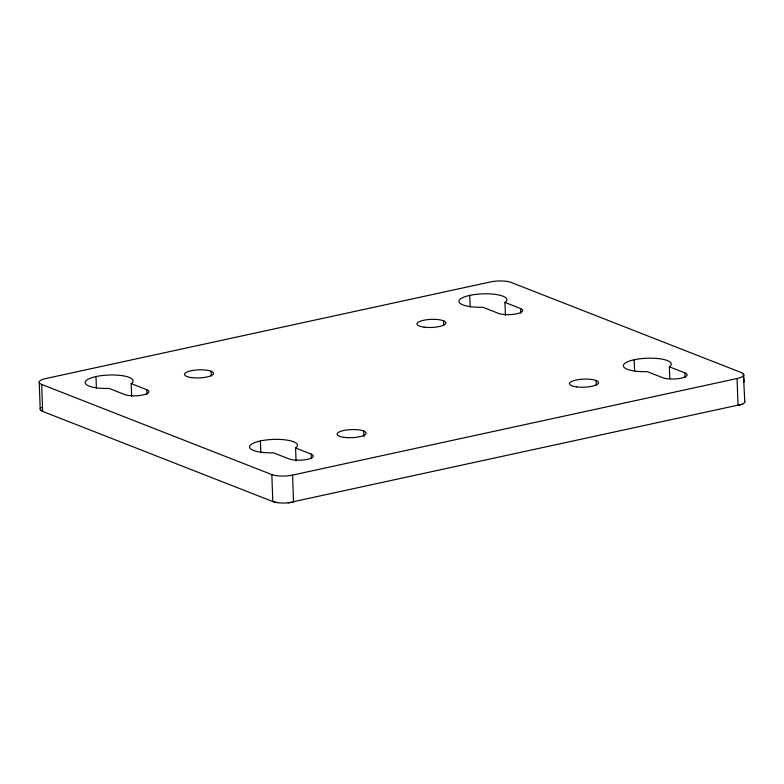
<?xml version="1.0" encoding="UTF-8"?>
<svg xmlns="http://www.w3.org/2000/svg" width="784" height="784" viewBox="0 0 784 784"><rect width="100%" height="100%" fill="white"/><g stroke="black" fill="none" stroke-linecap="round" stroke-linejoin="round"><path stroke-width="1.18" d="M40.2 408.993L39.21 382.024M743.8 375.007L743.751 382.416L743.281 373.723M742.213 404.221L288.14 502.848M41.66 384.434L271.823 474.585A14.984 4.185 -2.1 0 0 292.569 475.084L737.058 378.535A14.984 4.185 -2.1 0 0 741.36 372.596L511.188 282.446A14.984 4.185 -2.1 0 0 490.441 281.946L45.952 378.496A14.984 4.185 -2.1 0 0 41.66 384.434L42.64 411.404L272.812 501.554L276.909 502.573M520.547 308.524A13.259 3.704 -2.1 0 1 516.744 313.776A13.259 3.704 -2.1 0 1 498.389 313.335L482.787 307.23A23.981 6.693 -2.1 0 1 459.179 300.409A23.981 6.693 -2.1 0 1 489.324 293.863A23.981 6.693 -2.1 0 1 504.955 302.408L520.547 308.524L520.723 313.208M684.951 372.91A13.259 3.704 -2.1 0 1 681.149 378.172A13.259 3.704 -2.1 0 1 662.794 377.721L647.202 371.616A23.981 6.693 -2.1 0 1 623.584 364.805A23.981 6.693 -2.1 0 1 653.738 358.249A23.981 6.693 -2.1 0 1 669.36 366.804L684.951 372.91L685.128 377.604M146.775 389.707A13.259 3.704 -2.1 0 1 142.962 394.96A13.259 3.704 -2.1 0 1 124.607 394.519L109.015 388.413A23.981 6.693 -2.1 0 1 85.397 381.592A23.981 6.693 -2.1 0 1 115.552 375.046A23.981 6.693 -2.1 0 1 131.173 383.601L146.775 389.707L146.941 394.391M311.179 454.103A13.259 3.704 -2.1 0 1 307.367 459.355A13.259 3.704 -2.1 0 1 289.012 458.914L273.42 452.799A23.981 6.693 -2.1 0 1 249.812 445.988A23.981 6.693 -2.1 0 1 279.957 439.442A23.981 6.693 -2.1 0 1 295.588 447.987L311.179 454.103L311.346 458.787M40.454 409.963L42.64 411.404A14.984 4.185 -2.1 0 1 41.317 407.553M743.624 378.427L744.79 401.976M737.058 378.535L738.048 405.504A14.984 4.185 -2.1 0 0 744.486 400.928M669.36 366.804L669.791 378.525M634.168 359.768L634.599 371.489M596.085 380.524L596.261 385.218M504.955 302.408L505.425 315.305M469.763 295.372L470.194 307.103M443.528 320.774L443.695 325.458M363.717 430.994L363.923 436.864M295.588 447.987L296.058 460.884M292.569 475.084L293.559 502.054A14.984 4.185 -2.1 0 1 272.812 501.554L271.823 474.585M260.396 440.951L260.817 452.682M211.151 371.244L211.327 375.938M131.173 383.601L131.653 396.498M95.981 376.565L96.412 388.286M344.313 437.374A14.504 4.047 -2.1 0 0 366.089 433.15A14.504 4.047 -2.1 0 0 344.401 430.357A14.504 4.047 -2.1 0 0 344.313 437.374M576.681 386.904A14.504 4.047 -2.1 0 0 598.466 382.68A14.504 4.047 -2.1 0 0 576.769 379.887A14.504 4.047 -2.1 0 0 576.681 386.904M424.124 327.144A14.504 4.047 -2.1 0 0 445.9 322.93A14.504 4.047 -2.1 0 0 424.213 320.137A14.504 4.047 -2.1 0 0 424.124 327.144M191.747 377.623A14.504 4.047 -2.1 0 0 213.532 373.4A14.504 4.047 -2.1 0 0 191.835 370.607A14.504 4.047 -2.1 0 0 191.747 377.623"/></g></svg>
